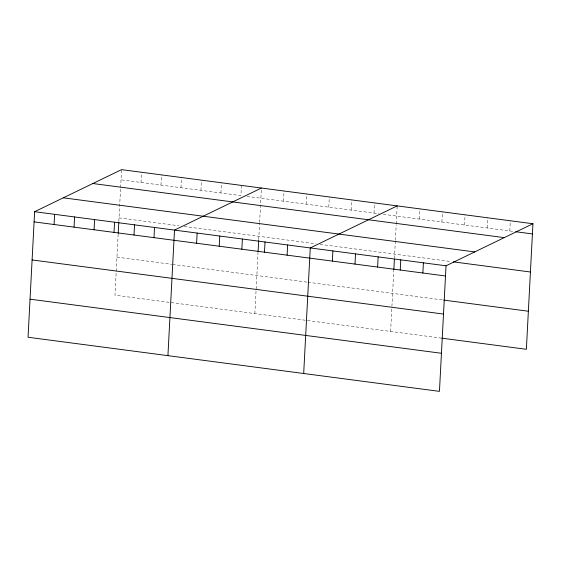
<?xml version="1.0" encoding="UTF-8"?>
<svg xmlns="http://www.w3.org/2000/svg" width="561" height="561" viewBox="0 0 561 561"><rect width="100%" height="100%" fill="white"/><g stroke="black" fill="none" stroke-linecap="round" stroke-linejoin="round"><path stroke-width="0.42" stroke-dasharray="2.81 2.1" d="M118.175 234.098L114.97 295.198L440.89 338.059M118.841 221.307L120.566 188.475M120.608 187.612L121.548 169.639M141 182.451L141.533 172.269M160.979 185.081L161.512 174.899M180.965 187.711L181.498 177.528M200.943 190.333L201.483 180.151M220.929 192.963L221.462 182.781M241.447 185.41L240.907 195.593L121.015 179.822M254.848 313.592L258.046 252.492M258.719 239.701L259.575 223.313M259.624 222.451L261.426 188.04M283.522 201.196L284.055 191.013M306.145 204.169L306.678 193.987M328.774 207.149L329.307 196.967M351.403 210.123L351.936 199.94M374.026 213.096L374.559 202.914M390.61 331.446L391.88 307.218M391.922 306.355L393.808 270.346M394.439 258.411L395.337 241.167M395.386 240.304L396.199 224.73M396.248 223.86L397.188 205.894M419.284 219.049L419.817 208.867M441.907 222.023L442.44 211.841M464.536 225.003L465.069 214.821M487.165 227.976L487.698 217.794M509.788 230.95L510.321 220.768M246.994 196.392L379.054 213.762M383.247 214.309L513.14 231.391M119.023 217.899L178.966 225.781M184.183 226.469L315.885 243.79M320.072 244.337L450.806 261.531M116.969 257.12L171.701 264.322M172.571 264.434L307.126 282.134M307.961 282.239L442.888 299.988"/><path stroke-width="0.84" d="M532.95 223.748L121.548 169.639L34.628 211.7L28.05 337.252L439.452 391.361L446.03 265.802L532.95 223.748L526.372 349.3L441.731 338.171M54.08 224.512L54.613 214.33M74.059 227.135L74.592 216.953M94.045 229.765L94.578 219.582M114.023 232.394L114.556 222.212M118.217 233.243L118.799 222.163M134.009 235.024L134.542 224.842M153.987 237.647L154.52 227.464M167.928 355.653L174.506 230.094L261.426 188.04M196.602 243.25L197.135 233.067M219.225 246.23L219.758 236.048M241.854 249.203L242.387 239.021M258.095 251.644L258.677 240.557M264.483 252.177L265.016 241.994M287.106 255.157L287.639 244.975M303.69 373.507L310.268 247.948L397.188 205.894M332.357 261.103L332.897 250.928M354.987 264.084L355.52 253.902M377.616 267.057L378.149 256.875M393.857 269.497L394.39 259.266M400.238 270.03L400.778 259.855M422.868 273.011L423.401 262.829M515.657 231.721L532.417 233.93M92.867 183.524L504.269 237.626M63.316 197.823L474.711 251.924M453.323 261.861L530.418 272.001M34.628 211.7L446.03 265.802M34.095 221.883L445.497 275.984M443.723 300.093L528.364 311.229M32.103 259.953L443.499 314.062M30.049 299.181L441.444 353.283"/></g></svg>
